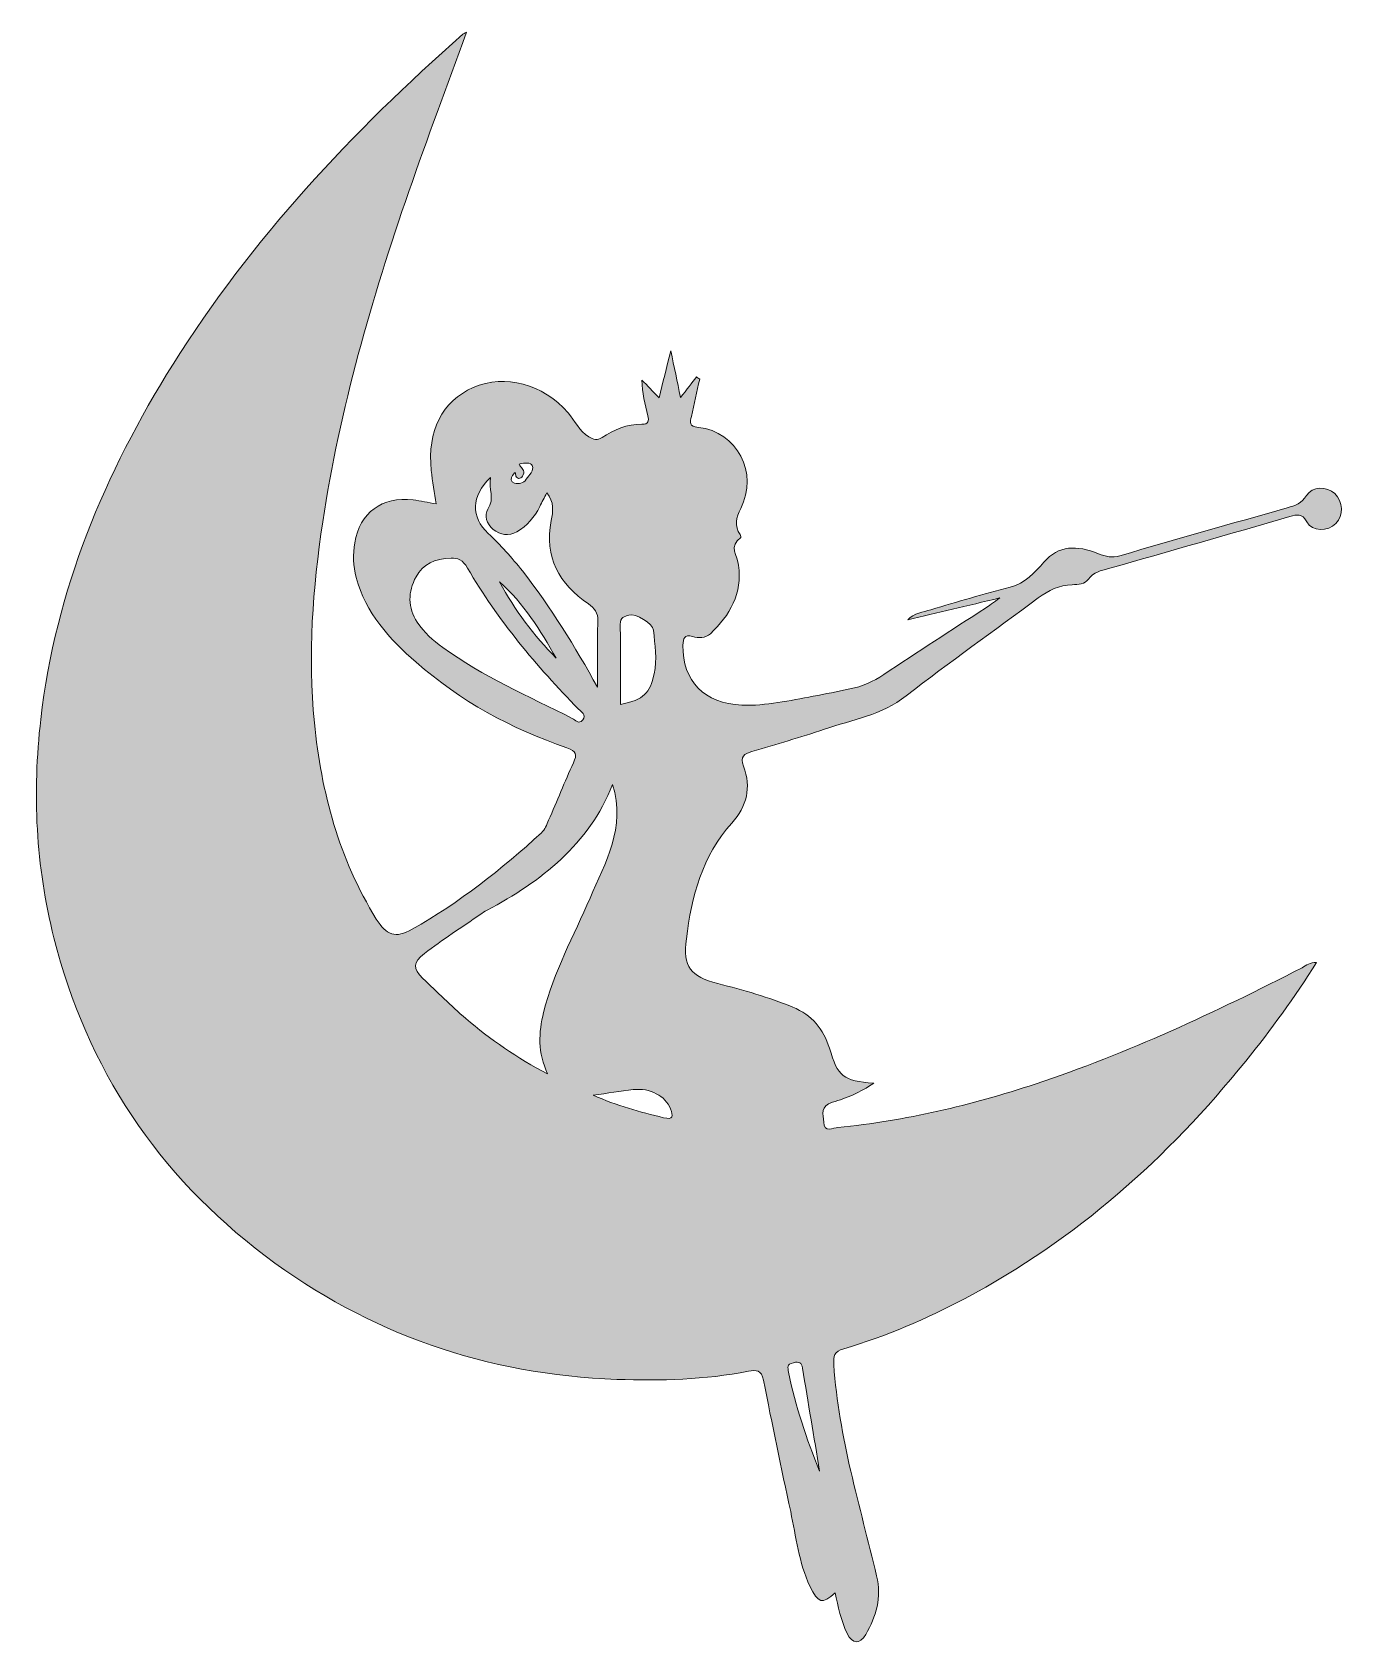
# Model space of a CAD drawing. Header units: inches. Extents: x 13 to 3566, y -2567 to -26.
# Drawn here: x 2151 to 2508.5, y -1510.2 to -1070.6 of the extents above; entities that cross this region are included whole.
import ezdxf

# ---------------------------------------------------------------- set-up
doc = ezdxf.new("R2010")
doc.units = ezdxf.units.IN
doc.header["$MEASUREMENT"] = 0
doc.layers.add('Layer 1', color=7, linetype='Continuous')

# ---------------------------------------------------------------- blocks, each defined once
blk = doc.blocks.new('block 19')
at = {"layer": 'Layer 1', "true_color": 0xffffff}
h = blk.add_hatch(color=7, dxfattribs=at)
h.dxf.hatch_style = 2
edge = h.paths.add_edge_path()
edge.add_spline(control_points=[(2269.4, -1070.62), (2264.03, -1085.39), (2258.64, -1099.63), (2253.66, -1114.01), (2243.49, -1143.4), (2234.84, -1173.23), (2230.18, -1204.05), (2227.43, -1222.19), (2226.08, -1240.46), (2227.89, -1258.82), (2229.76, -1277.84), (2234.63, -1295.93), (2244.78, -1312.35), (2247.51, -1316.76), (2249.97, -1317.72), (2254.57, -1315.12), (2267.41, -1307.88), (2278.93, -1298.78), (2289.78, -1288.85), (2290.71, -1288), (2291.24, -1286.63), (2291.76, -1285.42), (2294.04, -1280.21), (2296.15, -1274.93), (2298.51, -1269.77), (2299.55, -1267.51), (2299.35, -1266.55), (2296.76, -1265.68), (2281.58, -1260.53), (2267.73, -1252.89), (2255.61, -1242.35), (2248.32, -1236.01), (2241.91, -1228.95), (2239.28, -1219.24), (2238.43, -1216.11), (2238.39, -1212.93), (2238.89, -1209.84), (2240.24, -1201.53), (2246.35, -1197.12), (2254.81, -1198.11), (2256.84, -1198.35), (2258.84, -1198.8), (2261.12, -1199.2), (2260.65, -1196.13), (2260.08, -1193.11), (2259.76, -1190.06), (2258.62, -1179.3), (2262.79, -1171.14), (2271.18, -1167.49), (2279.97, -1163.67), (2290.12, -1166.45), (2297.08, -1174.38), (2298.97, -1176.54), (2300.09, -1179.32), (2302.74, -1180.9), (2304.06, -1181.69), (2304.98, -1181.93), (2306.31, -1181.1), (2309.63, -1179.03), (2313.12, -1177.34), (2317.18, -1177.47), (2319.01, -1177.52), (2319.13, -1176.54), (2318.79, -1175.14), (2318.02, -1172.03), (2317.28, -1168.92), (2317.2, -1165.44), (2318.67, -1166.96), (2320.15, -1168.48), (2321.87, -1170.26), (2322.89, -1166.14), (2323.84, -1162.3), (2325.04, -1157.42), (2326.02, -1162.07), (2326.77, -1165.64), (2327.73, -1170.22), (2329.5, -1167.91), (2330.78, -1166.24), (2332.06, -1164.57), (2332.35, -1164.78), (2332.64, -1164.99), (2332.93, -1165.2), (2332.17, -1168.6), (2331.38, -1171.99), (2330.67, -1175.39), (2330.34, -1176.92), (2329.97, -1178.07), (2332.57, -1178.34), (2343.14, -1179.41), (2349.04, -1190.87), (2344.11, -1200.44), (2342.84, -1202.9), (2342.3, -1205.15), (2343.97, -1207.57), (2344.12, -1207.79), (2344.22, -1208.33), (2344.13, -1208.39), (2340.75, -1210.65), (2343.21, -1213.36), (2343.54, -1215.89), (2344.57, -1223.61), (2341.2, -1229.53), (2335.84, -1234.58), (2334.54, -1235.8), (2332.67, -1235.77), (2330.98, -1235.33), (2328.72, -1234.74), (2328.41, -1235.75), (2328.38, -1237.73), (2328.21, -1247.4), (2334.24, -1253.67), (2344.45, -1254.04), (2351.04, -1254.28), (2357.46, -1252.78), (2363.89, -1251.63), (2367.23, -1251.03), (2370.53, -1250.29), (2373.85, -1249.64), (2377.22, -1248.97), (2380.22, -1247.64), (2383.11, -1245.7), (2392.27, -1239.56), (2401.58, -1233.62), (2410.82, -1227.59), (2411.91, -1226.89), (2412.94, -1226.11), (2414.77, -1224.82), (2405.76, -1226.97), (2397.7, -1228.89), (2389.64, -1230.81), (2391.39, -1228.89), (2393.8, -1228.7), (2395.96, -1228.04), (2403.13, -1225.86), (2410.33, -1223.78), (2417.58, -1221.89), (2421.65, -1220.84), (2424.29, -1217.91), (2426.78, -1215.06), (2430.8, -1210.46), (2435.59, -1210.37), (2441.66, -1212.78), (2443.68, -1213.58), (2445.35, -1213.95), (2447.5, -1213.32), (2462.69, -1208.88), (2477.91, -1204.57), (2493.13, -1200.24), (2495.23, -1199.65), (2497.05, -1199.07), (2498.37, -1196.9), (2499.94, -1194.34), (2503.85, -1194.32), (2506.09, -1196.37), (2508.37, -1198.45), (2508.51, -1202.44), (2506.39, -1204.53), (2504.14, -1206.73), (2499.95, -1206.76), (2498.43, -1204.05), (2497.08, -1201.65), (2495.77, -1202.09), (2493.82, -1202.65), (2477.35, -1207.42), (2460.86, -1212.13), (2444.37, -1216.82), (2442.31, -1217.41), (2440.31, -1217.73), (2438.88, -1219.76), (2438.02, -1220.99), (2436.08, -1221.19), (2434.51, -1221.22), (2430.94, -1221.3), (2428.02, -1222.74), (2425.21, -1224.82), (2413.24, -1233.74), (2401.03, -1242.33), (2389.26, -1251.5), (2382.56, -1256.73), (2374.55, -1258.04), (2366.94, -1260.61), (2360.42, -1262.81), (2353.79, -1264.71), (2347.19, -1266.67), (2345.03, -1267.31), (2343.85, -1268.03), (2344.87, -1270.71), (2347.06, -1276.44), (2345.84, -1281.6), (2341.7, -1286.17), (2333.6, -1295.12), (2330.74, -1306.22), (2329.3, -1317.77), (2328.34, -1325.42), (2330.29, -1327.95), (2337.9, -1329.93), (2344.81, -1331.73), (2351.68, -1333.63), (2358.3, -1336.35), (2363.51, -1338.49), (2366.73, -1342.31), (2368.31, -1347.58), (2370.62, -1355.29), (2372.04, -1356.51), (2380.38, -1357.08), (2376.68, -1359.62), (2372.95, -1361.2), (2369.17, -1362.28), (2365.68, -1363.28), (2366.64, -1365.6), (2366.74, -1367.69), (2366.89, -1370.75), (2369.38, -1369.26), (2370.63, -1369.14), (2389.02, -1367.38), (2406.88, -1363.13), (2424.39, -1357.32), (2449.6, -1348.95), (2473.57, -1337.75), (2497.14, -1325.61), (2498.28, -1325.02), (2499.3, -1324.07), (2501.11, -1324.18), (2495.16, -1333.7), (2488.67, -1342.53), (2481.78, -1351.07), (2460.45, -1377.53), (2435.49, -1399.73), (2405.33, -1415.74), (2394.73, -1421.36), (2383.71, -1426.06), (2372.2, -1429.49), (2369.56, -1430.28), (2369.34, -1431.42), (2369.5, -1433.87), (2370.8, -1453.58), (2376.67, -1472.35), (2381.18, -1491.4), (2382.57, -1497.28), (2381.09, -1502.44), (2378.19, -1507.36), (2376.54, -1510.16), (2374.55, -1510.02), (2373.14, -1507.08), (2371.45, -1503.57), (2370.64, -1499.77), (2369.86, -1495.97), (2366.34, -1499.21), (2365.21, -1498.93), (2362.98, -1494.19), (2359.95, -1487.75), (2359.2, -1480.72), (2357.74, -1473.88), (2355.18, -1461.94), (2352.65, -1449.99), (2350.32, -1438.01), (2349.78, -1435.21), (2348.29, -1435.23), (2346.23, -1435.63), (2334.37, -1437.92), (2322.37, -1438.26), (2310.35, -1437.82), (2274.92, -1436.54), (2242.78, -1425.49), (2214.49, -1404.14), (2185.24, -1382.06), (2165.88, -1353.13), (2156.89, -1317.47), (2151.95, -1297.87), (2150.98, -1278.02), (2153.31, -1257.92), (2157.38, -1222.67), (2170.69, -1190.88), (2189.36, -1161.12), (2210.84, -1126.89), (2238.17, -1097.75), (2268.41, -1071.18), (2268.58, -1071.03), (2268.82, -1070.94), (2269.4, -1070.62)], knot_values=[0, 0, 0, 0, 1, 1, 1, 2, 2, 2, 3, 3, 3, 4, 4, 4, 5, 5, 5, 6, 6, 6, 7, 7, 7, 8, 8, 8, 9, 9, 9, 10, 10, 10, 11, 11, 11, 12, 12, 12, 13, 13, 13, 14, 14, 14, 15, 15, 15, 16, 16, 16, 17, 17, 17, 18, 18, 18, 19, 19, 19, 20, 20, 20, 21, 21, 21, 22, 22, 22, 23, 23, 23, 24, 24, 24, 25, 25, 25, 26, 26, 26, 27, 27, 27, 28, 28, 28, 29, 29, 29, 30, 30, 30, 31, 31, 31, 32, 32, 32, 33, 33, 33, 34, 34, 34, 35, 35, 35, 36, 36, 36, 37, 37, 37, 38, 38, 38, 39, 39, 39, 40, 40, 40, 41, 41, 41, 42, 42, 42, 43, 43, 43, 44, 44, 44, 45, 45, 45, 46, 46, 46, 47, 47, 47, 48, 48, 48, 49, 49, 49, 50, 50, 50, 51, 51, 51, 52, 52, 52, 53, 53, 53, 54, 54, 54, 55, 55, 55, 56, 56, 56, 57, 57, 57, 58, 58, 58, 59, 59, 59, 60, 60, 60, 61, 61, 61, 62, 62, 62, 63, 63, 63, 64, 64, 64, 65, 65, 65, 66, 66, 66, 67, 67, 67, 68, 68, 68, 69, 69, 69, 70, 70, 70, 71, 71, 71, 72, 72, 72, 73, 73, 73, 74, 74, 74, 75, 75, 75, 76, 76, 76, 77, 77, 77, 78, 78, 78, 79, 79, 79, 80, 80, 80, 81, 81, 81, 82, 82, 82, 83, 83, 83, 84, 84, 84, 85, 85, 85, 86, 86, 86, 87, 87, 87, 88, 88, 88, 89, 89, 89, 90, 90, 90, 91, 91, 91, 92, 92, 92, 93, 93, 93, 93], degree=3, periodic=1)
edge = h.paths.add_edge_path()
edge.add_spline(control_points=[(2309.2, -1275.7), (2302.63, -1292.11), (2289.78, -1302.03), (2274.96, -1309.94), (2274.32, -1310.29), (2273.71, -1310.69), (2273.12, -1311.1), (2268.03, -1314.62), (2262.83, -1317.98), (2257.91, -1321.72), (2254.69, -1324.17), (2254.73, -1325.86), (2257.49, -1328.52), (2261.32, -1332.23), (2265.12, -1336), (2269.18, -1339.46), (2275.9, -1345.17), (2283.07, -1350.27), (2291.49, -1354.57), (2288.72, -1348.75), (2289.04, -1343.29), (2290.38, -1337.81), (2293.09, -1326.8), (2298.64, -1316.94), (2303.05, -1306.62), (2307.19, -1296.92), (2312.85, -1287.53), (2309.2, -1275.7)], knot_values=[0, 0, 0, 0, 1, 1, 1, 2, 2, 2, 3, 3, 3, 4, 4, 4, 5, 5, 5, 6, 6, 6, 7, 7, 7, 8, 8, 8, 9, 9, 9, 9], degree=3, periodic=1)
edge = h.paths.add_edge_path()
edge.add_spline(control_points=[(2265.15, -1213.98), (2260.74, -1214.09), (2257.48, -1215.56), (2255.6, -1219.06), (2253.4, -1223.17), (2253.28, -1227.41), (2255.96, -1231.45), (2257.8, -1234.22), (2260.23, -1236.39), (2262.91, -1238.32), (2273.87, -1246.24), (2286.22, -1251.62), (2298.21, -1257.65), (2299.01, -1258.05), (2299.99, -1259.43), (2301.04, -1258.07), (2302.17, -1256.61), (2300.68, -1255.92), (2299.9, -1255.12), (2288.43, -1243.39), (2277.91, -1230.9), (2269.65, -1216.66), (2268.41, -1214.54), (2266.89, -1213.81), (2265.15, -1213.98)], knot_values=[0, 0, 0, 0, 1, 1, 1, 2, 2, 2, 3, 3, 3, 4, 4, 4, 5, 5, 5, 6, 6, 6, 7, 7, 7, 8, 8, 8, 8], degree=3, periodic=1)
edge = h.paths.add_edge_path()
edge.add_spline(control_points=[(2305.1, -1249.16), (2305.1, -1243.08), (2304.98, -1237.08), (2305.16, -1231.08), (2305.22, -1228.83), (2304.36, -1227.64), (2302.59, -1226.43), (2294.58, -1220.98), (2290.56, -1213.7), (2292.46, -1203.74), (2292.94, -1201.26), (2293.35, -1198.62), (2291.26, -1196.16), (2290.54, -1197.56), (2289.94, -1198.72), (2289.35, -1199.89), (2287.92, -1202.78), (2285.93, -1205.19), (2283.11, -1206.8), (2280.83, -1208.1), (2278.61, -1207.68), (2276.66, -1206.14), (2274.84, -1204.7), (2274.11, -1202.3), (2275.22, -1200.59), (2277.1, -1197.69), (2275.38, -1195.1), (2275.88, -1191.98), (2270.58, -1197.12), (2270.53, -1202.73), (2275.28, -1207.23), (2278.63, -1210.41), (2281.73, -1213.81), (2284.59, -1217.45), (2292.41, -1227.39), (2298.92, -1238.17), (2305.1, -1249.16)], knot_values=[0, 0, 0, 0, 1, 1, 1, 2, 2, 2, 3, 3, 3, 4, 4, 4, 5, 5, 5, 6, 6, 6, 7, 7, 7, 8, 8, 8, 9, 9, 9, 10, 10, 10, 11, 11, 11, 12, 12, 12, 12], degree=3, periodic=1)
edge = h.paths.add_edge_path()
edge.add_spline(control_points=[(2311.31, -1253.88), (2317.84, -1252.54), (2319.31, -1250.81), (2320.52, -1245.52), (2321.44, -1241.48), (2320.69, -1237.58), (2320.35, -1233.64), (2320.19, -1231.77), (2315.45, -1228.93), (2313.65, -1229.49), (2312.45, -1229.87), (2311.22, -1230.07), (2311.26, -1232.02), (2311.4, -1239.13), (2311.31, -1246.25), (2311.31, -1253.88)], knot_values=[0, 0, 0, 0, 1, 1, 1, 2, 2, 2, 3, 3, 3, 4, 4, 4, 5, 5, 5, 5], degree=3, periodic=1)
edge = h.paths.add_edge_path()
edge.add_spline(control_points=[(2303.9, -1360.37), (2310.37, -1363.22), (2316.68, -1364.97), (2323.08, -1366.5), (2325.84, -1367.17), (2325.71, -1366.01), (2324.98, -1364.11), (2323.63, -1360.57), (2319.37, -1358.31), (2314.78, -1358.84), (2311.34, -1359.24), (2307.92, -1359.8), (2303.9, -1360.37)], knot_values=[0, 0, 0, 0, 1, 1, 1, 2, 2, 2, 3, 3, 3, 4, 4, 4, 4], degree=3, periodic=1)
edge = h.paths.add_edge_path()
edge.add_spline(control_points=[(2365.64, -1462.88), (2364.08, -1453.5), (2362.52, -1444.12), (2360.95, -1434.75), (2360.71, -1433.26), (2360.09, -1432.9), (2358.47, -1433.28), (2356.6, -1433.71), (2356.94, -1434.59), (2357.18, -1435.88), (2358.95, -1445.15), (2362.08, -1454), (2365.64, -1462.88)], knot_values=[0, 0, 0, 0, 1, 1, 1, 2, 2, 2, 3, 3, 3, 4, 4, 4, 4], degree=3, periodic=1)
edge = h.paths.add_edge_path()
edge.add_spline(control_points=[(2293.8, -1241.26), (2289.52, -1233.63), (2284.94, -1226.3), (2278.4, -1220.46), (2282.47, -1228.2), (2287.79, -1235.03), (2293.8, -1241.26)], knot_values=[0, 0, 0, 0, 1, 1, 1, 2, 2, 2, 2], degree=3, periodic=1)
edge = h.paths.add_edge_path()
edge.add_spline(control_points=[(2283.72, -1188.38), (2284.11, -1189.25), (2285.18, -1189.76), (2284.96, -1190.8), (2284.69, -1192.01), (2283.73, -1192.68), (2282.98, -1191.88), (2282.5, -1191.37), (2283.08, -1189.64), (2281.86, -1191.48), (2281.43, -1192.13), (2281.23, -1193.2), (2282.45, -1193.5), (2283.69, -1193.81), (2284.86, -1193.63), (2285.66, -1192.46), (2286.45, -1191.3), (2287.85, -1190.1), (2287.28, -1188.76), (2286.89, -1187.83), (2285.24, -1187.89), (2283.72, -1188.38)], knot_values=[0, 0, 0, 0, 1, 1, 1, 2, 2, 2, 3, 3, 3, 4, 4, 4, 5, 5, 5, 6, 6, 6, 7, 7, 7, 7], degree=3, periodic=1)
at = {"layer": 'Layer 1', "lineweight": 0}
for points, knots in [([(2269.4, -1070.62), (2264.03, -1085.39), (2258.64, -1099.63), (2253.66, -1114.01), (2243.49, -1143.4), (2234.84, -1173.23), (2230.18, -1204.05), (2227.43, -1222.19), (2226.08, -1240.46), (2227.89, -1258.82), (2229.76, -1277.84), (2234.63, -1295.93), (2244.78, -1312.35), (2247.51, -1316.76), (2249.97, -1317.72), (2254.57, -1315.12), (2267.41, -1307.88), (2278.93, -1298.78), (2289.78, -1288.85), (2290.71, -1288), (2291.24, -1286.63), (2291.76, -1285.42), (2294.04, -1280.21), (2296.15, -1274.93), (2298.51, -1269.77), (2299.55, -1267.51), (2299.35, -1266.55), (2296.76, -1265.68), (2281.58, -1260.53), (2267.73, -1252.89), (2255.61, -1242.35), (2248.32, -1236.01), (2241.91, -1228.95), (2239.28, -1219.24), (2238.43, -1216.11), (2238.39, -1212.93), (2238.89, -1209.84), (2240.24, -1201.53), (2246.35, -1197.12), (2254.81, -1198.11), (2256.84, -1198.35), (2258.84, -1198.8), (2261.12, -1199.2), (2260.65, -1196.13), (2260.08, -1193.11), (2259.76, -1190.06), (2258.62, -1179.3), (2262.79, -1171.14), (2271.18, -1167.49), (2279.97, -1163.67), (2290.12, -1166.45), (2297.08, -1174.38), (2298.97, -1176.54), (2300.09, -1179.32), (2302.74, -1180.9), (2304.06, -1181.69), (2304.98, -1181.93), (2306.31, -1181.1), (2309.63, -1179.03), (2313.12, -1177.34), (2317.18, -1177.47), (2319.01, -1177.52), (2319.13, -1176.54), (2318.79, -1175.14), (2318.02, -1172.03), (2317.28, -1168.92), (2317.2, -1165.44), (2318.67, -1166.96), (2320.15, -1168.48), (2321.87, -1170.26), (2322.89, -1166.14), (2323.84, -1162.3), (2325.04, -1157.42), (2326.02, -1162.07), (2326.77, -1165.64), (2327.73, -1170.22), (2329.5, -1167.91), (2330.78, -1166.24), (2332.06, -1164.57), (2332.35, -1164.78), (2332.64, -1164.99), (2332.93, -1165.2), (2332.17, -1168.6), (2331.38, -1171.99), (2330.67, -1175.39), (2330.34, -1176.92), (2329.97, -1178.07), (2332.57, -1178.34), (2343.14, -1179.41), (2349.04, -1190.87), (2344.11, -1200.44), (2342.84, -1202.9), (2342.3, -1205.15), (2343.97, -1207.57), (2344.12, -1207.79), (2344.22, -1208.33), (2344.13, -1208.39), (2340.75, -1210.65), (2343.21, -1213.36), (2343.54, -1215.89), (2344.57, -1223.61), (2341.2, -1229.53), (2335.84, -1234.58), (2334.54, -1235.8), (2332.67, -1235.77), (2330.98, -1235.33), (2328.72, -1234.74), (2328.41, -1235.75), (2328.38, -1237.73), (2328.21, -1247.4), (2334.24, -1253.67), (2344.45, -1254.04), (2351.04, -1254.28), (2357.46, -1252.78), (2363.89, -1251.63), (2367.23, -1251.03), (2370.53, -1250.29), (2373.85, -1249.64), (2377.22, -1248.97), (2380.22, -1247.64), (2383.11, -1245.7), (2392.27, -1239.56), (2401.58, -1233.62), (2410.82, -1227.59), (2411.91, -1226.89), (2412.94, -1226.11), (2414.77, -1224.82), (2405.76, -1226.97), (2397.7, -1228.89), (2389.64, -1230.81), (2391.39, -1228.89), (2393.8, -1228.7), (2395.96, -1228.04), (2403.13, -1225.86), (2410.33, -1223.78), (2417.58, -1221.89), (2421.65, -1220.84), (2424.29, -1217.91), (2426.78, -1215.06), (2430.8, -1210.46), (2435.59, -1210.37), (2441.66, -1212.78), (2443.68, -1213.58), (2445.35, -1213.95), (2447.5, -1213.32), (2462.69, -1208.88), (2477.91, -1204.57), (2493.13, -1200.24), (2495.23, -1199.65), (2497.05, -1199.07), (2498.37, -1196.9), (2499.94, -1194.34), (2503.85, -1194.32), (2506.09, -1196.37), (2508.37, -1198.45), (2508.51, -1202.44), (2506.39, -1204.53), (2504.14, -1206.73), (2499.95, -1206.76), (2498.43, -1204.05), (2497.08, -1201.65), (2495.77, -1202.09), (2493.82, -1202.65), (2477.35, -1207.42), (2460.86, -1212.13), (2444.37, -1216.82), (2442.31, -1217.41), (2440.31, -1217.73), (2438.88, -1219.76), (2438.02, -1220.99), (2436.08, -1221.19), (2434.51, -1221.22), (2430.94, -1221.3), (2428.02, -1222.74), (2425.21, -1224.82), (2413.24, -1233.74), (2401.03, -1242.33), (2389.26, -1251.5), (2382.56, -1256.73), (2374.55, -1258.04), (2366.94, -1260.61), (2360.42, -1262.81), (2353.79, -1264.71), (2347.19, -1266.67), (2345.03, -1267.31), (2343.85, -1268.03), (2344.87, -1270.71), (2347.06, -1276.44), (2345.84, -1281.6), (2341.7, -1286.17), (2333.6, -1295.12), (2330.74, -1306.22), (2329.3, -1317.77), (2328.34, -1325.42), (2330.29, -1327.95), (2337.9, -1329.93), (2344.81, -1331.73), (2351.68, -1333.63), (2358.3, -1336.35), (2363.51, -1338.49), (2366.73, -1342.31), (2368.31, -1347.58), (2370.62, -1355.29), (2372.04, -1356.51), (2380.38, -1357.08), (2376.68, -1359.62), (2372.95, -1361.2), (2369.17, -1362.28), (2365.68, -1363.28), (2366.64, -1365.6), (2366.74, -1367.69), (2366.89, -1370.75), (2369.38, -1369.26), (2370.63, -1369.14), (2389.02, -1367.38), (2406.88, -1363.13), (2424.39, -1357.32), (2449.6, -1348.95), (2473.57, -1337.75), (2497.14, -1325.61), (2498.28, -1325.02), (2499.3, -1324.07), (2501.11, -1324.18), (2495.16, -1333.7), (2488.67, -1342.53), (2481.78, -1351.07), (2460.45, -1377.53), (2435.49, -1399.73), (2405.33, -1415.74), (2394.73, -1421.36), (2383.71, -1426.06), (2372.2, -1429.49), (2369.56, -1430.28), (2369.34, -1431.42), (2369.5, -1433.87), (2370.8, -1453.58), (2376.67, -1472.35), (2381.18, -1491.4), (2382.57, -1497.28), (2381.09, -1502.44), (2378.19, -1507.36), (2376.54, -1510.16), (2374.55, -1510.02), (2373.14, -1507.08), (2371.45, -1503.57), (2370.64, -1499.77), (2369.86, -1495.97), (2366.34, -1499.21), (2365.21, -1498.93), (2362.98, -1494.19), (2359.95, -1487.75), (2359.2, -1480.72), (2357.74, -1473.88), (2355.18, -1461.94), (2352.65, -1449.99), (2350.32, -1438.01), (2349.78, -1435.21), (2348.29, -1435.23), (2346.23, -1435.63), (2334.37, -1437.92), (2322.37, -1438.26), (2310.35, -1437.82), (2274.92, -1436.54), (2242.78, -1425.49), (2214.49, -1404.14), (2185.24, -1382.06), (2165.88, -1353.13), (2156.89, -1317.47), (2151.95, -1297.87), (2150.98, -1278.02), (2153.31, -1257.92), (2157.38, -1222.67), (2170.69, -1190.88), (2189.36, -1161.12), (2210.84, -1126.89), (2238.17, -1097.75), (2268.41, -1071.18), (2268.58, -1071.03), (2268.82, -1070.94), (2269.4, -1070.62)], [0, 0, 0, 0, 1, 1, 1, 2, 2, 2, 3, 3, 3, 4, 4, 4, 5, 5, 5, 6, 6, 6, 7, 7, 7, 8, 8, 8, 9, 9, 9, 10, 10, 10, 11, 11, 11, 12, 12, 12, 13, 13, 13, 14, 14, 14, 15, 15, 15, 16, 16, 16, 17, 17, 17, 18, 18, 18, 19, 19, 19, 20, 20, 20, 21, 21, 21, 22, 22, 22, 23, 23, 23, 24, 24, 24, 25, 25, 25, 26, 26, 26, 27, 27, 27, 28, 28, 28, 29, 29, 29, 30, 30, 30, 31, 31, 31, 32, 32, 32, 33, 33, 33, 34, 34, 34, 35, 35, 35, 36, 36, 36, 37, 37, 37, 38, 38, 38, 39, 39, 39, 40, 40, 40, 41, 41, 41, 42, 42, 42, 43, 43, 43, 44, 44, 44, 45, 45, 45, 46, 46, 46, 47, 47, 47, 48, 48, 48, 49, 49, 49, 50, 50, 50, 51, 51, 51, 52, 52, 52, 53, 53, 53, 54, 54, 54, 55, 55, 55, 56, 56, 56, 57, 57, 57, 58, 58, 58, 59, 59, 59, 60, 60, 60, 61, 61, 61, 62, 62, 62, 63, 63, 63, 64, 64, 64, 65, 65, 65, 66, 66, 66, 67, 67, 67, 68, 68, 68, 69, 69, 69, 70, 70, 70, 71, 71, 71, 72, 72, 72, 73, 73, 73, 74, 74, 74, 75, 75, 75, 76, 76, 76, 77, 77, 77, 78, 78, 78, 79, 79, 79, 80, 80, 80, 81, 81, 81, 82, 82, 82, 83, 83, 83, 84, 84, 84, 85, 85, 85, 86, 86, 86, 87, 87, 87, 88, 88, 88, 89, 89, 89, 90, 90, 90, 91, 91, 91, 92, 92, 92, 93, 93, 93, 93]), ([(2283.72, -1188.38), (2284.11, -1189.25), (2285.18, -1189.76), (2284.96, -1190.8), (2284.69, -1192.01), (2283.73, -1192.68), (2282.98, -1191.88), (2282.5, -1191.37), (2283.08, -1189.64), (2281.86, -1191.48), (2281.43, -1192.13), (2281.23, -1193.2), (2282.45, -1193.5), (2283.69, -1193.81), (2284.86, -1193.63), (2285.66, -1192.46), (2286.45, -1191.3), (2287.85, -1190.1), (2287.28, -1188.76), (2286.89, -1187.83), (2285.24, -1187.89), (2283.72, -1188.38)], [0, 0, 0, 0, 1, 1, 1, 2, 2, 2, 3, 3, 3, 4, 4, 4, 5, 5, 5, 6, 6, 6, 7, 7, 7, 7]), ([(2305.1, -1249.16), (2305.1, -1243.08), (2304.98, -1237.08), (2305.16, -1231.08), (2305.22, -1228.83), (2304.36, -1227.64), (2302.59, -1226.43), (2294.58, -1220.98), (2290.56, -1213.7), (2292.46, -1203.74), (2292.94, -1201.26), (2293.35, -1198.62), (2291.26, -1196.16), (2290.54, -1197.56), (2289.94, -1198.72), (2289.35, -1199.89), (2287.92, -1202.78), (2285.93, -1205.19), (2283.11, -1206.8), (2280.83, -1208.1), (2278.61, -1207.68), (2276.66, -1206.14), (2274.84, -1204.7), (2274.11, -1202.3), (2275.22, -1200.59), (2277.1, -1197.69), (2275.38, -1195.1), (2275.88, -1191.98), (2270.58, -1197.12), (2270.53, -1202.73), (2275.28, -1207.23), (2278.63, -1210.41), (2281.73, -1213.81), (2284.59, -1217.45), (2292.41, -1227.39), (2298.92, -1238.17), (2305.1, -1249.16)], [0, 0, 0, 0, 1, 1, 1, 2, 2, 2, 3, 3, 3, 4, 4, 4, 5, 5, 5, 6, 6, 6, 7, 7, 7, 8, 8, 8, 9, 9, 9, 10, 10, 10, 11, 11, 11, 12, 12, 12, 12]), ([(2265.15, -1213.98), (2260.74, -1214.09), (2257.48, -1215.56), (2255.6, -1219.06), (2253.4, -1223.17), (2253.28, -1227.41), (2255.96, -1231.45), (2257.8, -1234.22), (2260.23, -1236.39), (2262.91, -1238.32), (2273.87, -1246.24), (2286.22, -1251.62), (2298.21, -1257.65), (2299.01, -1258.05), (2299.99, -1259.43), (2301.04, -1258.07), (2302.17, -1256.61), (2300.68, -1255.92), (2299.9, -1255.12), (2288.43, -1243.39), (2277.91, -1230.9), (2269.65, -1216.66), (2268.41, -1214.54), (2266.89, -1213.81), (2265.15, -1213.98)], [0, 0, 0, 0, 1, 1, 1, 2, 2, 2, 3, 3, 3, 4, 4, 4, 5, 5, 5, 6, 6, 6, 7, 7, 7, 8, 8, 8, 8]), ([(2293.8, -1241.26), (2289.52, -1233.63), (2284.94, -1226.3), (2278.4, -1220.46), (2282.47, -1228.2), (2287.79, -1235.03), (2293.8, -1241.26)], [0, 0, 0, 0, 1, 1, 1, 2, 2, 2, 2]), ([(2311.31, -1253.88), (2317.84, -1252.54), (2319.31, -1250.81), (2320.52, -1245.52), (2321.44, -1241.48), (2320.69, -1237.58), (2320.35, -1233.64), (2320.19, -1231.77), (2315.45, -1228.93), (2313.65, -1229.49), (2312.45, -1229.87), (2311.22, -1230.07), (2311.26, -1232.02), (2311.4, -1239.13), (2311.31, -1246.25), (2311.31, -1253.88)], [0, 0, 0, 0, 1, 1, 1, 2, 2, 2, 3, 3, 3, 4, 4, 4, 5, 5, 5, 5]), ([(2309.2, -1275.7), (2302.63, -1292.11), (2289.78, -1302.03), (2274.96, -1309.94), (2274.32, -1310.29), (2273.71, -1310.69), (2273.12, -1311.1), (2268.03, -1314.62), (2262.83, -1317.98), (2257.91, -1321.72), (2254.69, -1324.17), (2254.73, -1325.86), (2257.49, -1328.52), (2261.32, -1332.23), (2265.12, -1336), (2269.18, -1339.46), (2275.9, -1345.17), (2283.07, -1350.27), (2291.49, -1354.57), (2288.72, -1348.75), (2289.04, -1343.29), (2290.38, -1337.81), (2293.09, -1326.8), (2298.64, -1316.94), (2303.05, -1306.62), (2307.19, -1296.92), (2312.85, -1287.53), (2309.2, -1275.7)], [0, 0, 0, 0, 1, 1, 1, 2, 2, 2, 3, 3, 3, 4, 4, 4, 5, 5, 5, 6, 6, 6, 7, 7, 7, 8, 8, 8, 9, 9, 9, 9]), ([(2303.9, -1360.37), (2310.37, -1363.22), (2316.68, -1364.97), (2323.08, -1366.5), (2325.84, -1367.17), (2325.71, -1366.01), (2324.98, -1364.11), (2323.63, -1360.57), (2319.37, -1358.31), (2314.78, -1358.84), (2311.34, -1359.24), (2307.92, -1359.8), (2303.9, -1360.37)], [0, 0, 0, 0, 1, 1, 1, 2, 2, 2, 3, 3, 3, 4, 4, 4, 4]), ([(2365.64, -1462.88), (2364.08, -1453.5), (2362.52, -1444.12), (2360.95, -1434.75), (2360.71, -1433.26), (2360.09, -1432.9), (2358.47, -1433.28), (2356.6, -1433.71), (2356.94, -1434.59), (2357.18, -1435.88), (2358.95, -1445.15), (2362.08, -1454), (2365.64, -1462.88)], [0, 0, 0, 0, 1, 1, 1, 2, 2, 2, 3, 3, 3, 4, 4, 4, 4])]:
    blk.add_open_spline(points, degree=3, knots=knots, dxfattribs=at)

msp = doc.modelspace()

# ---------------------------------------------------------------- block references
at = {"layer": 'Layer 1'}
msp.add_blockref('block 19', (0, 0), dxfattribs=at)

doc.saveas('drawing.dxf')
